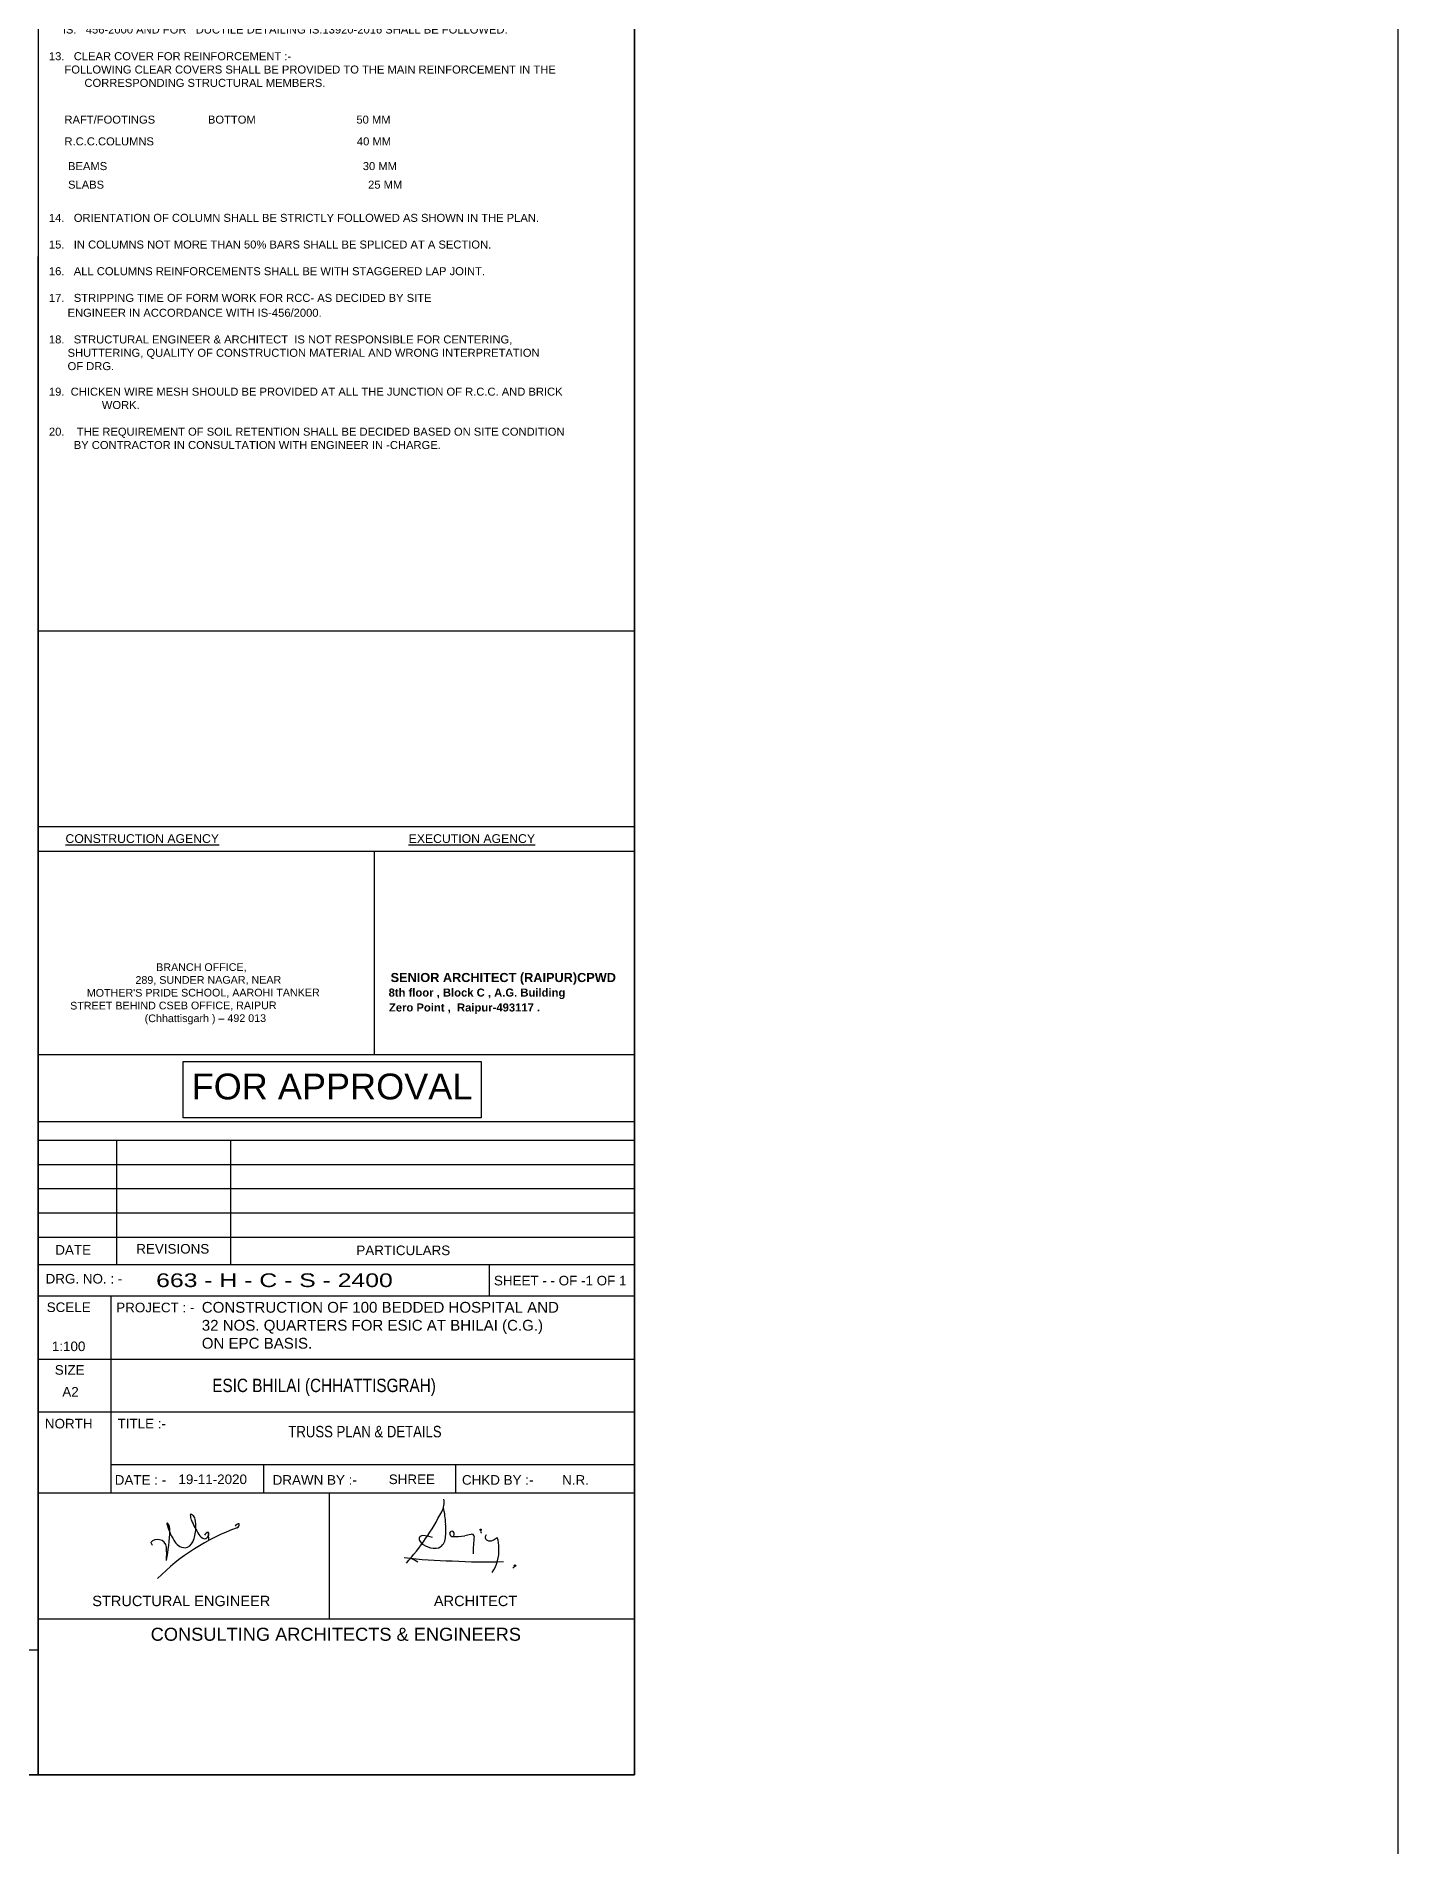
# Model space of a CAD drawing. Header units: inches. Extents: x 1789308 to 1948517, y 1504002 to 1708835.
# Drawn here: x 1909775 to 1948517, y 1602071 to 1653589 of the extents above; entities that cross this region are included whole.
import ezdxf

# ---------------------------------------------------------------- set-up
doc = ezdxf.new("R2010")
doc.units = ezdxf.units.IN
doc.header["$LTSCALE"] = 0.015
doc.header["$MEASUREMENT"] = 0
for name, color, linetype, lineweight in [('FORMAT - STR', 7, 'Continuous', 25), ('SECTION -  LINE - STR', 3, 'Continuous', 20), ('TEXT', 7, 'Continuous', 5), ('WZ-II_SHEET', 7, 'Continuous', 5)]:
    doc.layers.add(name, color=color, linetype=linetype, lineweight=lineweight)
for name, color, linetype in [('T-Text', 7, 'Continuous'), ('TITLE', 7, 'Continuous'), ('TXT', 2, 'Continuous')]:
    doc.layers.add(name, color=color, linetype=linetype)
doc.styles.add('ARIAL NARROW', font='ARIALN.TTF')
doc.styles.add('arial2', font='arial.ttf', dxfattribs={"height": 150})
doc.styles.add('PRADEEP - STR', font='swissel.ttf')
doc.styles.add('ROMAND', font='arial.ttf')
doc.styles.get("Standard").update_dxf_attribs({"font": 'arial.ttf'})

# ---------------------------------------------------------------- blocks, each defined once
blk = doc.blocks.new('A$C54364108')
at = {"layer": 'TEXT', "color": 1, "insert": (627, 4622), "char_height": 494.82, "width": 18648.27, "attachment_point": 1, "rotation": 0.10666}
blk.add_mtext("\\pi6708.46527;{\\fSansSerif|b0|i0|c2|p2;\\C7;BRANCH OFFICE,\\P\\pi5370.37052;289, SUNDER NAGAR, NEAR\\P\\pi2228.63717;MOTHER'S PRIDE SCHOOL, AAROHI TANKER              STREET BEHIND CSEB OFFICE, RAIPUR\\P\\pi5960.63804;(Chhattisgarh ) – 492 013}", dxfattribs=at)
blk = doc.blocks.new('A$C409F2BD6')
at = {"layer": 'TITLE', "xscale": 0.1382344570112485, "yscale": 0.1382344570112485, "zscale": 0.1382344570112485}
blk.add_blockref('A$C54364108', (-116, -1863, 0), dxfattribs=at)
at = {"layer": 'TITLE', "char_height": 78.1, "width": 2008.54, "attachment_point": 1, "style": 'ROMAND'}
for s, insert in [('{\\LCONSTRUCTION AGENCY}', (89, -70, 0)), ('{\\LEXECUTION AGENCY}', (3151, -70, 0))]:
    blk.add_mtext(s, dxfattribs=dict(at, insert=insert))
at = {"layer": 'WZ-II_SHEET', "width": 2102.4, "attachment_point": 1, "style": 'arial2'}
for s, insert, char_height in [('{\\fSwis721 Lt BT|b1|i0|c0|p34;8th floor , Block C , A.G. Building}', (2972, -1447, 0), 71.81), ('{\\fSwis721 Lt BT|b1|i0|c0|p34;SENIOR ARCHITECT (RAIPUR)CPWD}', (2990, -1308, 0), 81.22), ('{\\fSwis721 Lt BT|b1|i0|c0|p34;Zero Point ,  Raipur-493117 .}', (2975, -1580, 0), 71.81)]:
    blk.add_mtext(s, dxfattribs=dict(at, insert=insert, char_height=char_height))
blk = doc.blocks.new('A$C61CD6DFF')
at = {"layer": 'FORMAT - STR', "color": 4}
for centre, radius in [((4593, -516), 6.18), ((4924, -862), 7.48)]:
    blk.add_circle(centre, radius, dxfattribs=at)
for centre, radius, start, end in [((2037, 788), 2457, 318.5141, 332.5869), ((4039, -251), 202, 332.6883, 8.5758), ((3305, -514), 954, 3.1155, 12.8089), ((2949, -2451, 0), 2075, 109.7994, 135.146), ((-324, -444, 0), 1924, 348.9839, 357.6838), ((1575, -462, 0), 7.78, 58.3671, 162.0342), ((2135, -308, 0), 587, 194.9545, 211.7816), ((1471, -521, 0), 127, 359.6095, 31.2023), ((1801, -391, 0), 20.9, 46.2606, 108.529), ((2016, -353, 0), 223, 184.7194, 198.7335), ((2888, 61, 0), 1187, 204.1592, 211.6629), ((1776, -433, 0), 69.5, 15.6307, 55.7741), ((1509, -493, 0), 340, 335.918, 357.2568), ((1464, -483, 0), 385, 355.9455, 10.1492), ((2266, -505, 0), 45.5, 88.4286, 149.8569), ((2227, -464, 0), 39.6, 297.8299, 6.2585), ((3692, -519), 567, 352.2232, 5.7612), ((4625, -531), 31.6, 162.9559, 219.3535), ((1480, -701, 0), 90.2, 79.0966, 136.6559), ((1456, -631, 0), 42, 191.067, 233.7986), ((1489, -688, 0), 75.4, 2.2899, 83.2173), ((1057, -748, 0), 511, 352.8665, 7.1423), ((1750, -566, 0), 125, 204.3503, 268.0186), ((1728, -593, 0), 99, 279.9752, 336.4583), ((1958, -515, 0), 92.6, 210.5546, 253.1636), ((1973, -587, 0), 45.5, 96.2522, 155.7077), ((1923, -553, 0), 50.8, 279.4023, 334.599), ((1944, -558, 0), 29.8, 326.6525, 35.0336), ((2593, -550, 0), 625, 179.1965, 185.5639), ((4033, -606), 32.9, 91.1327, 208.7148), ((4126, -539), 147, 214.2501, 254.0898), ((4038, -797), 224, 66.116, 91.3245), ((4150, -555), 141, 242.8476, 286.8245), ((4147, -592), 107, 294.1263, 358.0022), ((4319, -556), 25, 68.7738, 167.7213), ((4329, -548), 35.2, 184.3464, 248.9404), ((4339, 384), 965, 268.6872, 276.0699), ((4304, -559), 35.3, 334.5333, 47.9108), ((4685, -1482), 939, 101.4793, 105.0897), ((4508, -585), 24.3, 9.1463, 112.0038), ((5868, -749), 1347, 172.8103, 179.9313), ((4670, -589), 32, 133.462, 245.8104), ((4683, -569), 56, 242.3652, 301.5161), ((4424, -726), 345, 324.0634, 5.1372), ((4615, -413), 226, 295.6128, 307.631), ((4525, -678), 244, 355.9047, 20.7196), ((4295, 2333), 3148, 262.0009, 270.4576), ((3841, -1015), 236, 51.4235, 70.8134), ((4637, 3273), 4100, 265.5714, 272.4909), ((4901, -860), 22.5, 272.9949, 335.9792)]:
    blk.add_arc(centre, radius, start, end, dxfattribs=at)
blk = doc.blocks.new('STRUCTURAL NOTES')
at = {"layer": 'FORMAT - STR'}
for p, q in [((0, 0), (10.058, 0)), ((0, 0), (0, -23.023)), ((10.058, 0), (10.058, -23.023)), ((0, -0.432), (10.058, -0.432)), ((0, -2.12), (10.058, -2.12)), ((0, -2.485), (10.058, -2.485)), ((0, -23.023), (10.058, -23.023))]:
    blk.add_line(p, q, dxfattribs=at)
at = {"layer": 'FORMAT - STR', "style": 'PRADEEP - STR'}
for s, p in [('1.     DESIGN CRITERIA :-', (0.182, -2.717)), ('      DEAD LOADS                    IS : 875(PART-1)', (0.182, -2.967)), ('      LIVE LOADS                     IS : 875(PART-2)', (0.182, -3.218)), ('      EARTHQUAKE LOADS              IS : 1893-2016,IS:13920-2016', (0.182, -3.443)), ('2.     NOTES  GIVEN UNDER THIS HEADING SHALL BE READ IN CONJUNCTION WITH GENERAL', (0.182, -3.893)), ('      NOTES AND TYPICAL DETAILS  ALL STRUCTURAL DRAWINGS SHALL', (0.182, -4.118)), ('      BE REFERRED ALONG WITH ARCHITECTURAL DRAWINGS.', (0.182, -4.343)), ('3.     IS: 456-2000 CODE OF PRACTICE FOR PLAIN AND REINFORCED CONCRETE', (0.182, -4.793)), ('      (AS AMENDED UP TO  DATE )  SHALL BE  FOLLOWED   IN REGARD TO CONCRETE', (0.182, -5.044)), ('      PRESCRIBED IN BRIEF (REFER NIT/SPECIFICATION FOR DETAILS).', (0.182, -5.593)), ('MIX', (1.144, -5.341)), ('      DESIGN  AND ITS PRODUCTION AS-', (0.867, -5.343)), ('4.     REINFORCEMENT ( STEEL ) SHALL BE THERMO MECHANICALLY TREATED  (TMT) BAR', (0.182, -6.22)), ('      HAVING  MINIMUM YIELD STRESS AS 500-D N/SQMM AND CONFORMING TO IS :1786', (0.182, -6.471)), ('      SHALL BE USED.', (0.182, -6.696)), ('5.     CEMENT FOR R.C.C. WORK :- AS PER IS SPECIFICATIONS.', (0.182, -7.146)), ('6.     POURING  OF CONC. SHALL BE AFTER CHECKING & SATISFACTION OF', (0.182, -7.596)), ('SITE-ENGINEER.', (0.934, -7.821)), ('7.     ANY MINOR OR MAJOR CHANGES ARE NOT ALLOWED WITHOUT WRITTEN PERMISSION', (0.182, -8.271)), ('      OF THIS OFFICE.', (0.182, -8.496)), ('8.     UNLESS OTHERWISE SPECIFIED ALL PCC SHALL BE OF M-15', (0.182, -8.946)), ('9.    SEE THE ARCHITECTURAL DRAWINGS FOR FOLLOWING :', (0.182, -9.77)), ('A.     SIZE AND LOCATION OF ALL DOOR AND WINDOW OPENINGS.', (0.182, -10.22)), ('B.     SIZE AND LOCATION OF ALL INTERIOR AND EXTERIOR NONBEARING  PARTITIONS.', (0.182, -10.445)), ('C.     SIZE AND LOCATION OF FLOOR DRAINS, SLOPES, DEPRESSED AREAS ETC.', (0.182, -10.67)), ('D.     SIZE AND LOCATION OF ALL FLOOR AND ROOF CURBS.', (0.182, -10.895)), ('E.     FLOOR AND ROOF FINISHES.', (0.182, -11.12)), ('10.    IF ANY DISCREPANCY FOUND IN THE DRAWING IT SHALL BE BROUGHT TO THE NOTICE', (0.182, -11.345)), ('      OF CONSULTANTS/ENGINEERS BEFORE EXECUTION OF WORK.', (0.182, -11.596)), ('11.   LAP LENGTH FOR REINFORCEMENT SHALL BE 50 TIMES DIA OF BAR IF NOT SPECIFIED.', (0.182, -12.046)), ('12.   FOR THE PURPOSE OF OTHER PROVISIONS OF CONCRETE AND  DETAILING  WHICH', (0.182, -12.496)), ('IS:   456-2000 AND FOR   DUCTILE DETAILING IS:13920-2016 SHALL BE FOLLOWED.', (0.416, -12.946)), ('      ARE NOT  SHOWN IN THE DRAWING REFERENCE SHALL BE MADE TO LATEST', (0.182, -12.721)), ('13.   CLEAR COVER FOR REINFORCEMENT :-', (0.182, -13.396)), ('     FOLLOWING CLEAR COVERS SHALL BE PROVIDED TO THE MAIN REINFORCEMENT IN THE', (0.182, -13.621)), ('CORRESPONDING STRUCTURAL MEMBERS.', (0.781, -13.846)), ('     RAFT/FOOTINGS                 BOTTOM           ', (0.182, -14.466)), ('  50 MM', (5.264, -14.466)), ('     R.C.C.COLUMNS                              ', (0.182, -14.833)), ('  40 MM', (5.272, -14.833)), ('      BEAMS   ', (0.19, -15.25)), (' 30 MM', (5.424, -15.25)), ('      SLABS    ', (0.19, -15.563)), ('25 MM', (5.566, -15.563)), ('14.   ORIENTATION OF COLUMN SHALL BE STRICTLY FOLLOWED AS SHOWN IN THE PLAN.', (0.182, -16.123)), ('15.   IN COLUMNS NOT MORE THAN 50%%% BARS SHALL BE SPLICED AT A SECTION.', (0.182, -16.573)), ('16.   ALL COLUMNS REINFORCEMENTS SHALL BE WITH STAGGERED LAP JOINT.', (0.182, -17.023)), ('17.   STRIPPING TIME OF FORM WORK FOR RCC- AS DECIDED BY SITE', (0.182, -17.473)), ('      ENGINEER IN ACCORDANCE WITH IS-456/2000.', (0.182, -17.724)), ('18.   STRUCTURAL ENGINEER & ARCHITECT  IS NOT RESPONSIBLE FOR CENTERING,', (0.182, -18.174)), ('      SHUTTERING, QUALITY OF CONSTRUCTION MATERIAL AND WRONG INTERPRETATION', (0.182, -18.399)), ('      OF DRG.', (0.182, -18.624)), ('19.  CHICKEN WIRE MESH SHOULD BE PROVIDED AT ALL THE JUNCTION OF R.C.C. AND BRICK', (0.182, -19.055)), ('WORK.', (1.074, -19.28)), ('20.    THE REQUIREMENT OF SOIL RETENTION SHALL BE DECIDED BASED ON SITE CONDITION', (0.182, -19.73)), ('        BY CONTRACTOR IN CONSULTATION WITH ENGINEER IN -CHARGE.', (0.182, -19.955))]:
    blk.add_text(s, height=0.135, dxfattribs=at).set_placement(p)
at = {"layer": 'FORMAT - STR', "color": 3, "style": 'PRADEEP - STR'}
for s, p in [('       ALL RCC WORK SHALL BE FOUNDATION TO SECOND FLOOR GRADE OF CONCRETE M-30  ', (0.068, -9.203)), ('ABOVE SECOND FLOOR GRADE OF CONCRETE M-25', (0.892, -9.471))]:
    blk.add_text(s, height=0.135, dxfattribs=at).set_placement(p)
at = {"layer": 'T-Text', "style": 'PRADEEP - STR'}
for s, height, p in [('GENERAL NOTES:-', 0.18999, (0.159, -0.305)), ('1.    ALL DIMENSIONS ARE IN MILLIMETERS AND ALL LEVELS ARE IN METERS  UNLESS', 0.14, (0.159, -0.788)), ('OTHERWISE STATED.', 0.14, (0.809, -1.021)), ('2.    MISSING OR AMBIGUOUS DIMENSIONS IN ANY DRAWING ARE TO BE CLARIFIED FROM', 0.14, (0.159, -1.255)), ('AUTHORITY CONCERNED.', 0.14, (0.792, -1.488)), ('4.    ALL STRUCTURAL  DRAWINGS TO BE READ ALONG WITH ARCHITECTURAL DRAWINGS.', 0.14, (0.159, -1.955)), ('3.    DO NOT SCALE DRAWING  ONLY WRITTEN DIMENSIONS TO BE FOLLOWED.', 0.14, (0.159, -1.721)), ('STRUCTURAL NOTES :- ', 0.19, (0.184, -2.392))]:
    blk.add_text(s, height=height, dxfattribs=at).set_placement(p)

msp = doc.modelspace()

# ---------------------------------------------------------------- linework, layer by layer
at = {"color": 2, "lineweight": 30}
msp.add_lwpolyline([(1789308.4, 1708834.7), (1948516.7, 1708834.7), (1948516.7, 1504002.5), (1789308.4, 1504002.5)], close=True, dxfattribs=at)
msp.add_lwpolyline([(1825729.7, 1675502.6), (1926796.4, 1675502.6), (1926796.4, 1604118.9), (1825729.7, 1604118.9)], close=True)
at = {"layer": 'TITLE', "color": 125}
for p, q in [((1909829.8, 1675502.6), (1909829.7, 1604118.9)), ((1909829.7, 1604118.9), (1909829.7, 1647316.5)), ((1909829.7, 1631105.7), (1926796.4, 1631105.7, 0.2)), ((1909829.7, 1630401.5), (1926796.4, 1630401.5, 0.2)), ((1909829.7, 1622703.8), (1926796.7, 1622703.8)), ((1909829.7, 1622176.8), (1926796.7, 1622176.8)), ((1912062.9, 1622176.8), (1912062.9, 1618635.1)), ((1915300, 1622176.8), (1915300, 1618635.1)), ((1909829.7, 1621487.8), (1926796.7, 1621487.8)), ((1909829.7, 1620798.7), (1926796.7, 1620798.7)), ((1909829.7, 1620109.7), (1926796.7, 1620109.7)), ((1909829.7, 1619420.6), (1926796.7, 1619420.6)), ((1909829.7, 1618635.1, 0), (1926796.7, 1618635.1, 0)), ((1922665.3, 1618635.1, 0), (1922665.3, 1617749.4, 0)), ((1909829.7, 1617749.4, 0), (1926796.7, 1617749.4, 0)), ((1911896.3, 1617749.4, 0), (1911896.3, 1612133.8, 0)), ((1926796.7, 1615937.1, 0), (1909829.7, 1615937.1, 0)), ((1926796.7, 1614436.2, 0), (1909829.7, 1614436.2, 0)), ((1926796.7, 1612935.3, 0), (1911896.3, 1612935.3, 0)), ((1916237.9, 1612935.3, 0), (1916237.9, 1612133.8, 0)), ((1921704.1, 1612935.3, 0), (1921704.1, 1612133.8, 0)), ((1926796.7, 1612133.8, 0), (1909829.7, 1612133.8, 0)), ((1918120.6, 1608550.9, 0), (1918120.6, 1612133.8, 0)), ((1926796.7, 1608550.9, 0), (1909829.7, 1608550.9, 0))]:
    msp.add_line(p, q, dxfattribs=at)
at = {"layer": 'TITLE', "color": 125, "lineweight": 35}
msp.add_lwpolyline([(1825729.7, 1604119), (1926796.4, 1604118.9), (1926796.5, 1675502.6), (1825729.7, 1675502.6)], close=True, dxfattribs=at)
at = {"layer": 'TITLE', "color": 125}
for points in [[(1909829.7, 1631105.7), (1926796.4, 1631105.7), (1926796.4, 1624602.6), (1909829.7, 1624602.6)], [(1900710, 1607678), (1909829.7, 1607678), (1909829.7, 1604118.9), (1900710, 1604118.9)]]:
    msp.add_lwpolyline(points, close=True, dxfattribs=at)
msp.add_lwpolyline([(1919398.5, 1624602.6), (1919398.5, 1630401.5)], dxfattribs=at)
at = {"layer": 'TITLE', "color": 1}
msp.add_lwpolyline([(1913960.9, 1624418.5), (1922431.2, 1624418.5), (1922431.2, 1622810.6), (1913960.9, 1622810.6)], close=True, dxfattribs=at)

# ---------------------------------------------------------------- block references
at = {"lineweight": -2, "xscale": 3.18893644982212, "yscale": 3.18893644982212, "zscale": 3.18893644982212}
msp.add_blockref('A$C409F2BD6', (1910324, 1631105.7), dxfattribs=at)
at = {"layer": 'FORMAT - STR', "xscale": 1686.796793275479, "yscale": 1686.796793275479, "zscale": 1686.796793275479}
msp.add_blockref('STRUCTURAL NOTES', (1909829.8, 1675502.6), dxfattribs=at)
at = {"layer": 'SECTION -  LINE - STR', "xscale": 2.952, "yscale": 2.952, "zscale": 2.952}
msp.add_blockref('A$C61CD6DFF', (1908860.7, 1612616.9, 0), dxfattribs=at)

# ---------------------------------------------------------------- texts
at = {"layer": 'FORMAT - STR', "insert": (1914486.2, 1617573.9), "char_height": 357.7333, "width": 10175.089, "attachment_point": 1, "rotation": 0.00229, "style": 'PRADEEP - STR'}
msp.add_mtext('{\\fArial|b0|i0|c0|p34;\\H0.85714x;CONSTRUCTION OF 100 BEDDED HOSPITAL AND 32 NOS. QUARTERS FOR ESIC AT BHILAI (C.G.) ON EPC BASIS.\\P\\pxqc;\\fSwis721 LtEx BT|b0|i0|c0|p34;\\H1.16667x;\\C4;  }', dxfattribs=at)
at = {"layer": 'TITLE', "color": 1, "style": 'ROMAND'}
msp.add_text('FOR APPROVAL', height=735.158, dxfattribs=at).set_placement((1914197.7, 1623337.3))
at = {"layer": 'TITLE', "color": 7, "style": 'ARIAL NARROW'}
msp.add_text('ESIC BHILAI (CHHATTISGRAH)', height=380.182, dxfattribs=at).set_placement((1914783.7, 1615008.9))
at = {"layer": 'TITLE', "color": 7, "insert": (1913447.3, 1614047.7), "char_height": 326.136, "width": 11364.999, "attachment_point": 1, "style": 'ARIAL NARROW'}
msp.add_mtext('\\pxqc;TRUSS PLAN & DETAILS', dxfattribs=at)
at = {"layer": 'TXT', "color": 0, "ltscale": 3, "style": 'ROMAND'}
for s, height, p in [('REVISIONS', 273.05, (1912621.4, 1618949.4)), ('DATE', 273.05, (1910316.9, 1618919)), ('PARTICULARS', 273.045, (1918884.6, 1618904.9)), ('DRG. NO. : -', 273.045, (1910041.8, 1618097.5)), ('SHEET - - OF -1 OF 1', 273.045, (1922798.3, 1618044)), ('SCELE', 273.05, (1910073.9, 1617286.6)), ('PROJECT : -', 273.045, (1912051.5, 1617279.5)), ('1:100', 273.05, (1910219.4, 1616174.3)), ('SIZE', 273.05, (1910302.9, 1615502.4)), ('A2', 273.05, (1910517.7, 1614880.2)), ('NORTH', 273.05, (1910021.5, 1613974.6)), ('TITLE :-', 273.05, (1912089.6, 1613975.1)), ('DATE : -', 273.05, (1912009.1, 1612373.2)), ('19-11-2020', 273.05, (1913821.4, 1612391)), ('DRAWN BY :-    ', 273.045, (1916503.4, 1612373.2)), ('SHREE', 273.05, (1919806.9, 1612390.7)), ('CHKD BY :-', 273.05, (1921888.8, 1612373.2)), ('N.R.', 273.05, (1924738.6, 1612373.2)), ('STRUCTURAL ENGINEER', 296.728, (1911369.2, 1608918)), ('ARCHITECT', 296.73, (1921089.9, 1608918)), ('CONSULTING ARCHITECTS & ENGINEERS ', 370.91, (1913032.8, 1607932.3))]:
    msp.add_text(s, height=height, dxfattribs=at).set_placement(p)
at = {"layer": 'TXT', "color": 4, "ltscale": 3, "style": 'ROMAND', "width": 1.292517}
msp.add_text('663 - H - C - S - 2400', height=390.065, dxfattribs=at).set_placement((1913187.9, 1617996.7))

doc.saveas('drawing.dxf')
